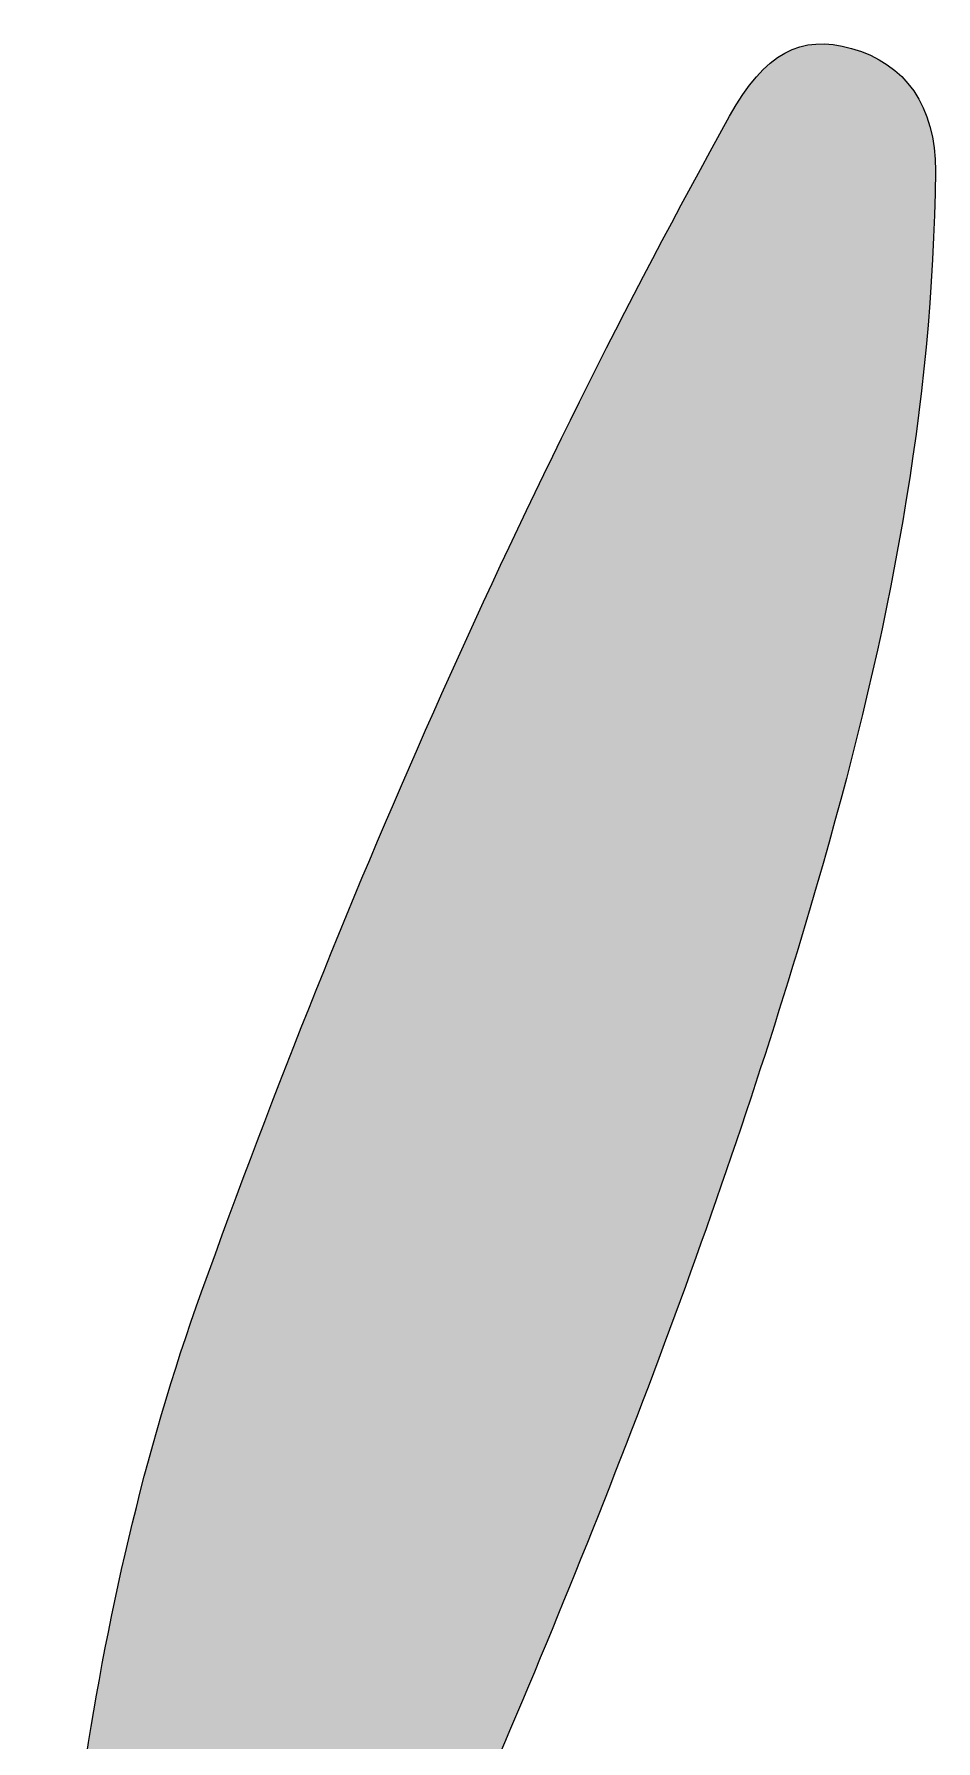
# Model space of a CAD drawing. Header units: inches. Extents: x 69 to 1012, y -874 to -206.
# Drawn here: x 740.1 to 791.2, y -324.2 to -227.4 of the extents above; entities that cross this region are included whole.
import ezdxf

# ---------------------------------------------------------------- set-up
doc = ezdxf.new("R2010")
doc.units = ezdxf.units.IN
doc.header["$MEASUREMENT"] = 0
doc.layers.add('Layer 1', color=7, linetype='Continuous')

# ---------------------------------------------------------------- blocks, each defined once
blk = doc.blocks.new('block 5')
at = {"layer": 'Layer 1', "true_color": 0x2b568d}
h = blk.add_hatch(color=167, dxfattribs=at)
h.dxf.hatch_style = 2
edge = h.paths.add_edge_path()
edge.add_spline(control_points=[(786.423, -228.255), (783.53, -227.448), (781.505, -228.495), (779.506, -232.099), (767.664, -253.462), (757.843, -275.757), (749.583, -298.709), (742.948, -317.142), (741.178, -336.472), (740.19, -355.901), (740.19, -358.532), (740.091, -361.168), (740.214, -363.794), (740.382, -367.362), (743.054, -369.931), (746.626, -370.169), (749.814, -370.381), (751.834, -368.84), (752.612, -365.12), (755.403, -351.757), (760.372, -339.139), (765.728, -326.668), (773.055, -309.606), (779.707, -292.308), (784.806, -274.438), (788.466, -261.611), (791.058, -248.603), (791.167, -235.202), (791.197, -231.535), (789.445, -229.098), (786.423, -228.255)], knot_values=[0, 0, 0, 0, 1, 1, 1, 2, 2, 2, 3, 3, 3, 4, 4, 4, 5, 5, 5, 6, 6, 6, 7, 7, 7, 8, 8, 8, 9, 9, 9, 10, 10, 10, 10], degree=3, periodic=1)
at = {"layer": 'Layer 1', "lineweight": 0}
blk.add_open_spline([(786.423, -228.255), (783.53, -227.448), (781.505, -228.495), (779.506, -232.099), (767.664, -253.462), (757.843, -275.757), (749.583, -298.709), (742.948, -317.142), (741.178, -336.472), (740.19, -355.901), (740.19, -358.532), (740.091, -361.168), (740.214, -363.794), (740.382, -367.362), (743.054, -369.931), (746.626, -370.169), (749.814, -370.381), (751.834, -368.84), (752.612, -365.12), (755.403, -351.757), (760.372, -339.139), (765.728, -326.668), (773.055, -309.606), (779.707, -292.308), (784.806, -274.438), (788.466, -261.611), (791.058, -248.603), (791.167, -235.202), (791.197, -231.535), (789.445, -229.098), (786.423, -228.255)], degree=3, knots=[0, 0, 0, 0, 1, 1, 1, 2, 2, 2, 3, 3, 3, 4, 4, 4, 5, 5, 5, 6, 6, 6, 7, 7, 7, 8, 8, 8, 9, 9, 9, 10, 10, 10, 10], dxfattribs=at)
blk = doc.blocks.new('block 2')
at = {"layer": 'Layer 1'}
blk.add_blockref('block 5', (0, 0), dxfattribs=at)

msp = doc.modelspace()

# ---------------------------------------------------------------- block references
at = {"layer": 'Layer 1'}
msp.add_blockref('block 2', (0, 0), dxfattribs=at)

doc.saveas('drawing.dxf')
